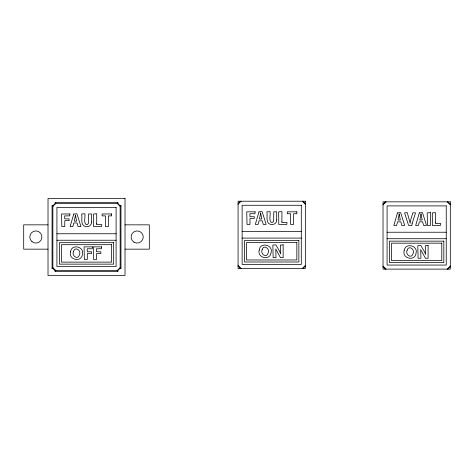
<?xml version="1.0" encoding="UTF-8"?>
<svg xmlns="http://www.w3.org/2000/svg" width="474" height="474" viewBox="0 0 474 474"><rect width="100%" height="100%" fill="white"/><g stroke="black" fill="none" stroke-linecap="round" stroke-linejoin="round"><path stroke-width="0.71" d="M52.875 206.403L55.914 203.364M117.108 270.636L120.147 267.597M238.078 203.648L240.514 201.219M238.078 204.258L241.118 201.219M302.311 268.485L305.351 265.446M302.922 268.485L305.351 266.056M383.033 204.27L385.463 201.841M383.033 204.881L386.067 201.841M447.26 269.113L450.3 266.074M447.871 269.113L450.3 266.678M54.996 202.552L118.026 202.552M55.097 203.364L117.931 203.364M52.069 205.799L52.875 205.799L55.31 203.364L55.31 202.552M120.959 205.799L120.147 205.799L117.718 203.364L117.718 202.552M48.016 224.842L23.7 224.842L23.7 249.158L48.016 249.158M125.012 224.842L149.322 224.842L149.322 249.158L125.012 249.158M242.131 231.614L301.298 231.614M387.08 232.236L446.247 232.236M56.927 233.759L116.094 233.759M242.131 238.096L301.298 238.096M387.08 238.718L446.247 238.718M56.927 240.241L116.094 240.241M52.069 268.201L52.875 268.201L55.31 270.636L55.31 271.448M120.959 268.201L120.147 268.201L117.718 270.636L117.718 271.448M55.097 270.636L117.931 270.636M54.996 271.448L118.026 271.448M447.871 201.841L450.3 204.27M447.26 201.841L450.3 204.881M302.922 201.219L305.351 203.648M302.311 201.219L305.351 204.258M117.108 203.364L120.147 206.403M383.033 266.074L386.067 269.113M383.033 266.678L385.457 269.113M238.078 265.446L241.118 268.485M238.078 266.056L240.508 268.485M52.875 267.597L55.914 270.636M52.875 268.201L55.304 270.636M120.959 205.485L120.959 268.515M120.147 205.586L120.147 268.414M52.875 205.586L52.875 268.414M52.069 205.485L52.069 268.515M96.702 223.544L96.637 224.652L101.833 224.652L101.608 226.572L93.562 226.572L93.467 214.023L96.702 213.762L96.702 223.544M281.906 221.399L281.84 222.507L287.037 222.507L286.811 224.421L278.765 224.421L278.671 211.872L281.906 211.611L281.906 221.399M435.535 222.413L435.464 223.521L440.666 223.521L440.441 225.434L432.395 225.434L432.3 212.885L435.535 212.625L435.535 222.413M70.543 251.83C68.143 259.811 81.51 262.803 82.399 254.497C84.805 246.516 71.438 243.529 70.543 251.83M259.219 250.029C256.813 258.004 270.18 260.996 271.069 252.695C273.474 244.708 260.108 241.728 259.219 250.029M404.168 250.651C401.762 258.632 415.129 261.618 416.018 253.317C418.424 245.336 405.057 242.35 404.168 250.651M91.482 222.087C91.749 225.263 88.395 227.307 85.527 226.625C79.905 225.245 82.66 217.957 81.641 214.023L84.828 213.75C85.634 217.116 83.323 221.731 85.96 224.522L87.453 224.558L88.448 223.319L88.579 213.97L91.482 213.97L91.482 222.087M276.686 219.936C276.952 223.112 273.599 225.162 270.731 224.475C265.108 223.1 267.863 215.812 266.844 211.872L270.032 211.605C270.838 214.965 268.527 219.586 271.164 222.371L272.657 222.413L273.652 221.168L273.782 211.825L276.686 211.825L276.686 219.936M73.547 251.356C71.171 255.664 77.985 260.433 79.395 254.935C81.771 250.651 74.957 245.917 73.547 251.356M262.223 249.555C259.847 253.863 266.661 258.626 268.065 253.134C270.441 248.844 263.633 244.11 262.223 249.555M407.172 250.177C404.796 254.485 411.61 259.254 413.02 253.756C415.39 249.466 408.582 244.732 407.172 250.177M69.951 213.97L69.725 215.883L64.648 215.883L64.778 218.875L69.085 218.875L69.085 220.665L64.778 220.665L64.778 226.572L61.827 226.572L61.531 213.97L69.951 213.97M92.483 246.865L92.258 248.779L87.18 248.779L87.305 251.771L91.618 251.771L91.618 253.56L87.305 253.56L87.305 259.462L84.36 259.462L84.064 246.865L92.483 246.865M101.72 246.865L101.489 248.779L96.418 248.779L96.542 251.771L100.855 251.771L100.855 253.56L96.542 253.56L96.542 259.462L93.597 259.462L93.301 246.865L101.72 246.865M255.154 211.825L254.929 213.738L249.851 213.738L249.982 216.731L254.289 216.731L254.289 218.52L249.982 218.52L249.982 224.421L247.031 224.421L246.735 211.825L255.154 211.825M412.096 223.722L411.853 225.642L408.576 225.393L404.571 212.903L407.273 212.613L410.188 223.248L410.768 219.551L412.854 212.832L415.538 212.832L412.096 223.722M75.455 215.137L74.305 221.145L76.61 221.145L75.455 215.137M260.659 212.992L259.509 218.994L261.814 218.994L260.659 212.992M399.179 213.999L398.03 220.007L400.329 220.007L399.179 213.999M421.013 213.999L419.863 220.007L422.168 220.007L421.013 213.999M73.754 214.023L70.116 226.572L72.86 226.572L73.814 222.981L77.102 222.981L78.08 226.572L80.953 226.572L76.93 213.762L73.754 214.023M258.958 211.872L255.32 224.421L258.063 224.421L259.017 220.837L262.306 220.837L263.283 224.421L266.157 224.421L262.134 211.611L258.958 211.872M397.473 212.885L393.835 225.434L396.584 225.434L397.532 221.85L400.826 221.85L401.798 225.434L404.672 225.434L400.649 212.625L397.473 212.885M419.312 212.885L415.674 225.434L418.418 225.434L419.371 221.85L422.66 221.85L423.638 225.434L426.511 225.434L422.488 212.625L419.312 212.885M283.144 244.833L280.318 245.117L280.667 253.892L279.417 250.859L275.844 244.857L272.858 245.111L273.137 257.66L276.004 257.66L275.738 248.945L280.49 257.66L283.144 257.66L283.144 244.833M428.099 245.455L425.267 245.745L425.616 254.514L424.366 251.481L420.799 245.485L417.807 245.733L418.086 258.283L420.953 258.283L420.687 249.567L425.445 258.283L428.099 258.283L428.099 245.455M430.428 212.625L427.198 212.885L427.471 225.434L430.428 225.434L430.428 212.625M125.012 198.505L48.016 198.505L48.016 275.495L125.012 275.495L125.012 198.505M305.351 201.219L238.078 201.219L238.078 268.485L305.351 268.485L305.351 201.219M450.3 201.841L383.033 201.841L383.033 269.113L450.3 269.113L450.3 201.841M301.298 205.272L242.131 205.272L242.131 264.433L301.298 264.433L301.298 205.272M446.247 205.894L387.08 205.894L387.08 265.061L446.247 265.061L446.247 205.894M116.094 207.416L56.927 207.416L56.927 266.584L116.094 266.584L116.094 207.416M296.837 211.825L287.303 211.825L287.303 213.738L290.615 213.738L290.615 224.421L293.56 224.421L293.56 213.738L296.837 213.738L296.837 211.825M111.633 213.97L102.1 213.97L102.1 215.883L105.412 215.883L105.412 226.572L108.356 226.572L108.356 215.883L111.633 215.883L111.633 213.97M298.869 240.525L244.566 240.525L244.566 262.004L298.869 262.004L298.869 240.525M443.818 241.148L389.515 241.148L389.515 262.626L443.818 262.626L443.818 241.148M296.843 242.552L246.593 242.552L246.593 259.977L296.843 259.977L296.843 242.552M113.665 242.676L59.363 242.676L59.363 264.148L113.665 264.148L113.665 242.676M441.792 243.174L391.542 243.174L391.542 260.599L441.792 260.599L441.792 243.174M111.639 244.697L61.389 244.697L61.389 262.122L111.639 262.122L111.639 244.697M133.994 242.184A6.079 6.079 0 0 0 143.243 237.154A6.079 6.079 0 0 0 134.261 231.662A6.079 6.079 0 0 0 133.994 242.184M32.042 241.734A6.079 6.079 0 0 0 41.866 237.936A6.079 6.079 0 0 0 33.66 231.33A6.079 6.079 0 0 0 32.042 241.734"/></g></svg>
